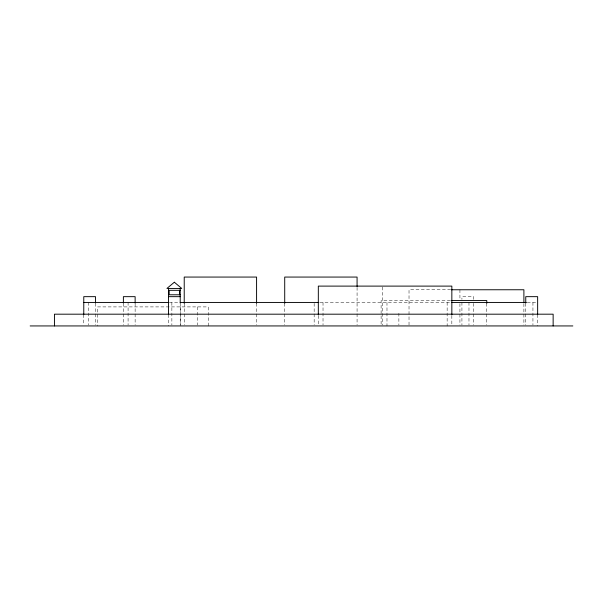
<?xml version="1.0" encoding="UTF-8"?>
<svg xmlns="http://www.w3.org/2000/svg" width="603" height="603" viewBox="0 0 603 603"><rect width="100%" height="100%" fill="white"/><g stroke="black" fill="none" stroke-linecap="round" stroke-linejoin="round"><path stroke-width="0.45" stroke-dasharray="3.02 2.26" d="M450.675 289.757L409.022 289.757L409.022 325.002M450.305 300.558L381.111 300.558L381.111 324.994M169.322 302.442L179.4 302.442M319.718 302.442L451.843 302.442M527.293 302.442L537.642 302.442M537.642 314.653L537.642 325.937M532.939 302.442L532.939 324.994M525.756 303.377L525.756 325.017M523.894 303.671L523.894 325.002M486.772 303.377L486.772 324.994M473.672 299.405L473.672 296.661L461.928 296.661L461.928 299.405M473.672 303.377L473.672 325.017M468.976 302.442L468.976 324.994M461.928 302.442L461.928 325.017M459.931 289.757L459.931 299.028M459.931 303.671L459.931 325.025M451.843 315.595L451.843 325.937M447.147 302.442L447.147 325.937M398.877 313.243L398.877 325.025M386.983 302.442L386.983 325.937M382.287 287.036L382.287 325.009M357.074 287.405L357.074 324.994M323.02 302.442L323.02 324.994M318.324 315.595L318.324 325.009M314.163 303.377L314.163 324.994M284.714 303.377L284.714 324.994M256.584 303.377L256.584 324.994M208.284 325.937L208.284 306.904L97.513 306.904L97.513 325.937M197.249 306.904L197.249 325.025M184.224 303.377L184.224 324.994M180.32 306.904L180.32 325.937M180.214 303.377L180.214 325.017M171.87 302.442L171.87 324.994M168.471 314.653L168.471 325.937M135.132 303.377L135.132 325.017M128.085 302.442L128.085 324.994M123.389 303.377L123.389 325.017M95.515 303.377L95.515 325.017M88.468 302.442L88.468 324.994M83.772 314.653L83.772 325.017"/><path stroke-width="0.9" d="M451.398 289.757L523.894 289.757L523.894 302.744M180.214 290.314L169.172 290.314L169.172 294.784L180.214 294.784M168.471 296.661L180.214 296.661M451.24 300.558L486.772 300.558L486.772 303.377M83.772 302.442L168.471 302.442M180.214 302.442L318.324 302.442M451.843 302.442L526.359 302.442M30.15 325.937L572.85 325.937M553.139 325.937L553.139 314.186L54.443 314.186L54.443 325.937M537.642 314.653L537.642 296.661L525.756 296.661L525.756 303.06M451.843 314.819L451.843 286.108L318.324 286.108L318.324 314.819M357.074 286.463L357.074 277.063L284.714 277.063L284.714 303.377M256.584 303.377L256.584 277.063L184.224 277.063L184.224 303.377M180.214 288.438L180.214 303.06M179.513 290.314L179.513 294.784M168.471 288.438L168.471 314.653M135.132 303.06L135.132 296.661L123.389 296.661L123.389 303.06M95.515 303.06L95.515 296.661L83.772 296.661L83.772 314.653M174.342 282.227L166.941 288.438L181.744 288.438L174.342 282.227"/></g></svg>
